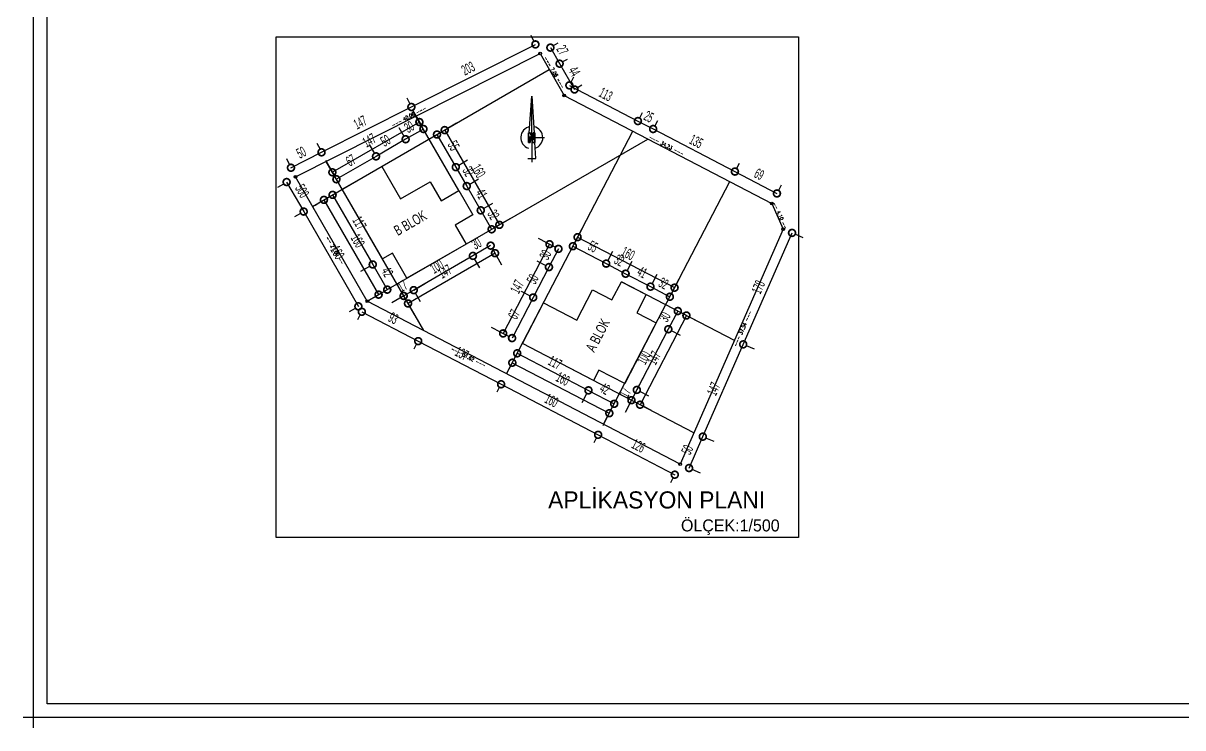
# Model space of a CAD drawing. Extents: x 3907.4 to 3911.57, y -3054.42 to -3053.7.
# Drawn here: x 3907.4014 to 3907.7408, y -3054.4197 to -3054.2137 of the extents above; entities that cross this region are included whole.
import ezdxf

# ---------------------------------------------------------------- set-up
doc = ezdxf.new("R2010")
doc.units = 0
doc.header["$LTSCALE"] = 2
doc.header["$MEASUREMENT"] = 0
doc.linetypes.add('ACAD_ISO03W100', pattern=[30, 12, -18])
doc.layers.get('0').update_dxf_attribs({"linetype": 'CONTINUOUS'})
for name, color, linetype in [('ARAZİ', 7, 'CONTINUOUS'), ('OLÇÜ', 6, 'CONTINUOUS'), ('TEXT', 11, 'CONTINUOUS'), ('ÖLÇÜ İZİ', 9, 'CONTINUOUS')]:
    doc.layers.add(name, color=color, linetype=linetype)
doc.styles.add('İSİM', font='comicbd.ttf')
doc.styles.add('KAPı-PEN', font='simplex.shx', dxfattribs={"width": 0.7, "height": 10})
doc.styles.add('MAHAL', font='stylu.ttf', dxfattribs={"width": 0.7, "height": 20})
doc.styles.add('ÖLÇÜ', font='stylu.ttf', dxfattribs={"width": 0.5})

msp = doc.modelspace()

# ---------------------------------------------------------------- linework, layer by layer
at = {"color": 0, "linetype": 'ByBlock', "const_width": 0.002}
for points in [[(3907.55113, -3054.21996, 1), (3907.55158, -3054.21973, 1)], [(3907.55585, -3054.221, 1), (3907.5556, -3054.22057, 1)], [(3907.55856, -3054.2257, 1), (3907.55831, -3054.22527, 1)], [(3907.55831, -3054.22527, 1), (3907.55856, -3054.2257, 1)], [(3907.56151, -3054.23195, 1), (3907.56107, -3054.23172, 1)], [(3907.56266, -3054.2328, 1), (3907.56291, -3054.23324, 1)], [(3907.51527, -3054.23804, 1), (3907.51482, -3054.23826, 1)], [(3907.51482, -3054.23826, 1), (3907.51527, -3054.23804, 1)], [(3907.51717, -3054.24268, 1), (3907.51761, -3054.24243, 1)], [(3907.58157, -3054.24238, 1), (3907.58113, -3054.24215, 1)], [(3907.58113, -3054.24215, 1), (3907.58157, -3054.24238, 1)], [(3907.51835, -3054.24471, 1), (3907.51878, -3054.24446, 1)], [(3907.52267, -3054.24642, 1), (3907.52242, -3054.24599, 1)], [(3907.52492, -3054.24512, 1), (3907.52467, -3054.24469, 1)], [(3907.58558, -3054.24447, 1), (3907.58603, -3054.2447, 1)], [(3907.58603, -3054.2447, 1), (3907.58558, -3054.24447, 1)], [(3907.51315, -3054.24771, 1), (3907.51358, -3054.24746, 1)], [(3907.51358, -3054.24746, 1), (3907.51315, -3054.24771, 1)], [(3907.48852, -3054.25152, 1), (3907.48897, -3054.25129, 1)], [(3907.48897, -3054.25129, 1), (3907.48852, -3054.25152, 1)], [(3907.50492, -3054.25246, 1), (3907.50449, -3054.25271, 1)], [(3907.50449, -3054.25271, 1), (3907.50492, -3054.25246, 1)], [(3907.48003, -3054.2558, 1), (3907.47958, -3054.25602, 1)], [(3907.52792, -3054.25552, 1), (3907.52817, -3054.25595, 1)], [(3907.52817, -3054.25595, 1), (3907.52792, -3054.25552, 1)], [(3907.49214, -3054.25713, 1), (3907.49171, -3054.25738, 1)], [(3907.49332, -3054.25916, 1), (3907.49289, -3054.25941, 1)], [(3907.60996, -3054.25715, 1), (3907.60951, -3054.25692, 1)], [(3907.60951, -3054.25692, 1), (3907.60996, -3054.25715, 1)], [(3907.47866, -3054.26031, 1), (3907.47841, -3054.25988, 1)], [(3907.53137, -3054.26149, 1), (3907.53112, -3054.26106, 1)], [(3907.53112, -3054.26106, 1), (3907.53137, -3054.26149, 1)], [(3907.62181, -3054.26331, 1), (3907.62226, -3054.26355, 1)], [(3907.48958, -3054.26552, 1), (3907.48933, -3054.26509, 1)], [(3907.49211, -3054.26406, 1), (3907.49186, -3054.26363, 1)], [(3907.4834, -3054.26852, 1), (3907.48365, -3054.26895, 1)], [(3907.48365, -3054.26895, 1), (3907.4834, -3054.26852, 1)], [(3907.53547, -3054.26859, 1), (3907.53522, -3054.26816, 1)], [(3907.53522, -3054.26816, 1), (3907.53547, -3054.26859, 1)], [(3907.54067, -3054.2724, 1), (3907.54092, -3054.27283, 1)], [(3907.53842, -3054.2737, 1), (3907.53867, -3054.27413, 1)], [(3907.56391, -3054.27633, 1), (3907.56347, -3054.2761, 1)], [(3907.62636, -3054.2752, 1), (3907.62656, -3054.27474, 1)], [(3907.53804, -3054.27882, 1), (3907.53847, -3054.27857, 1)], [(3907.55535, -3054.2785, 1), (3907.55558, -3054.27806, 1)], [(3907.55797, -3054.27987, 1), (3907.5582, -3054.27942, 1)], [(3907.56253, -3054.27898, 1), (3907.56209, -3054.27875, 1)], [(3907.53284, -3054.28182, 1), (3907.53327, -3054.28157, 1)], [(3907.53327, -3054.28157, 1), (3907.53284, -3054.28182, 1)], [(3907.53931, -3054.28103, 1), (3907.53975, -3054.28078, 1)], [(3907.50386, -3054.28442, 1), (3907.50361, -3054.28398, 1)], [(3907.50361, -3054.28398, 1), (3907.50386, -3054.28442, 1)], [(3907.5552, -3054.28519, 1), (3907.55543, -3054.28474, 1)], [(3907.55543, -3054.28474, 1), (3907.5552, -3054.28519, 1)], [(3907.57185, -3054.28383, 1), (3907.57229, -3054.28406, 1)], [(3907.57229, -3054.28406, 1), (3907.57185, -3054.28383, 1)], [(3907.57797, -3054.28701, 1), (3907.57752, -3054.28678, 1)], [(3907.57752, -3054.28678, 1), (3907.57797, -3054.28701, 1)], [(3907.50533, -3054.2928, 1), (3907.50558, -3054.29324, 1)], [(3907.50786, -3054.29134, 1), (3907.50811, -3054.29178, 1)], [(3907.51257, -3054.29352, 1), (3907.51301, -3054.29327, 1)], [(3907.51595, -3054.29157, 1), (3907.51552, -3054.29182, 1)], [(3907.51595, -3054.29157, 1), (3907.51552, -3054.29182, 1)], [(3907.55082, -3054.29362, 1), (3907.55059, -3054.29406, 1)], [(3907.55059, -3054.29406, 1), (3907.55082, -3054.29362, 1)], [(3907.58524, -3054.2908, 1), (3907.5848, -3054.29057, 1)], [(3907.5848, -3054.29057, 1), (3907.58524, -3054.2908, 1)], [(3907.59048, -3054.29352, 1), (3907.59092, -3054.29375, 1)], [(3907.59185, -3054.29087, 1), (3907.5923, -3054.2911, 1)], [(3907.4994, -3054.29623, 1), (3907.49965, -3054.29666, 1)], [(3907.51428, -3054.29548, 1), (3907.51385, -3054.29573, 1)], [(3907.50077, -3054.29815, 1), (3907.50033, -3054.29792, 1)], [(3907.5929, -3054.29804, 1), (3907.59313, -3054.29759, 1)], [(3907.59543, -3054.29935, 1), (3907.59566, -3054.2989, 1)], [(3907.59013, -3054.30336, 1), (3907.59037, -3054.30292, 1)], [(3907.59037, -3054.30292, 1), (3907.59013, -3054.30336, 1)], [(3907.51727, -3054.30673, 1), (3907.51683, -3054.3065, 1)], [(3907.51683, -3054.3065, 1), (3907.51727, -3054.30673, 1)], [(3907.54202, -3054.30414, 1), (3907.54179, -3054.30459, 1)], [(3907.54463, -3054.3055, 1), (3907.5444, -3054.30595, 1)], [(3907.61207, -3054.30779, 1), (3907.61227, -3054.30734, 1)], [(3907.61227, -3054.30734, 1), (3907.61207, -3054.30779, 1)], [(3907.54625, -3054.31029, 1), (3907.5458, -3054.31006, 1)], [(3907.54481, -3054.31304, 1), (3907.54437, -3054.31281, 1)], [(3907.54109, -3054.31912, 1), (3907.54153, -3054.31935, 1)], [(3907.54153, -3054.31935, 1), (3907.54109, -3054.31912, 1)], [(3907.5671, -3054.32113, 1), (3907.56665, -3054.3209, 1)], [(3907.56665, -3054.3209, 1), (3907.5671, -3054.32113, 1)], [(3907.58114, -3054.32066, 1), (3907.58091, -3054.3211, 1)], [(3907.58114, -3054.32066, 1), (3907.58091, -3054.3211, 1)], [(3907.57934, -3054.32412, 1), (3907.57957, -3054.32367, 1)], [(3907.57276, -3054.32758, 1), (3907.5732, -3054.32781, 1)], [(3907.57419, -3054.32482, 1), (3907.57464, -3054.32505, 1)], [(3907.58209, -3054.32499, 1), (3907.58186, -3054.32543, 1)], [(3907.56948, -3054.33389, 1), (3907.56992, -3054.33412, 1)], [(3907.56992, -3054.33412, 1), (3907.56948, -3054.33389, 1)], [(3907.60044, -3054.33432, 1), (3907.60024, -3054.33478, 1)], [(3907.60024, -3054.33478, 1), (3907.60044, -3054.33432, 1)], [(3907.59642, -3054.3435, 1), (3907.59622, -3054.34396, 1)], [(3907.59191, -3054.34556, 1), (3907.59235, -3054.34579, 1)]]:
    msp.add_lwpolyline(points, format="xyb", close=True, dxfattribs=at)
at = {"layer": 'ARAZİ', "color": 4}
for p, q in [((3907.48115, -3054.25859), (3907.55271, -3054.22252)), ((3907.55271, -3054.22252), (3907.55977, -3054.23476)), ((3907.55977, -3054.23476), (3907.62051, -3054.26636)), ((3907.50215, -3054.29496), (3907.48115, -3054.25859)), ((3907.62051, -3054.26636), (3907.62387, -3054.27384)), ((3907.62387, -3054.27384), (3907.59373, -3054.3426)), ((3907.59373, -3054.3426), (3907.50215, -3054.29496))]:
    msp.add_line(p, q, dxfattribs=at)
at = {"layer": 'ARAZİ'}
for p, q in [((3907.4948, -3054.26222), (3907.5064, -3054.25552)), ((3907.5064, -3054.25552), (3907.5119, -3054.26505)), ((3907.50655, -3054.28258), (3907.4948, -3054.26222)), ((3907.5119, -3054.26505), (3907.52056, -3054.26005)), ((3907.52056, -3054.26005), (3907.52376, -3054.26559)), ((3907.52376, -3054.26559), (3907.52896, -3054.26259)), ((3907.52896, -3054.26259), (3907.53306, -3054.26969)), ((3907.53306, -3054.26969), (3907.52786, -3054.27269)), ((3907.52786, -3054.27269), (3907.53106, -3054.27824)), ((3907.53106, -3054.27824), (3907.51374, -3054.28824)), ((3907.50949, -3054.28088), (3907.50655, -3054.28258)), ((3907.51374, -3054.28824), (3907.50949, -3054.28088)), ((3907.57376, -3054.29456), (3907.57653, -3054.28924)), ((3907.57653, -3054.28924), (3907.5838, -3054.29302)), ((3907.56347, -3054.30048), (3907.56808, -3054.29161)), ((3907.56808, -3054.29161), (3907.57376, -3054.29456)), ((3907.54752, -3054.30729), (3907.55371, -3054.2954)), ((3907.55371, -3054.2954), (3907.56347, -3054.30048)), ((3907.5838, -3054.29302), (3907.58103, -3054.29834)), ((3907.58103, -3054.29834), (3907.58671, -3054.3013)), ((3907.58671, -3054.3013), (3907.57748, -3054.31904)), ((3907.56837, -3054.31813), (3907.54752, -3054.30729)), ((3907.56994, -3054.31512), (3907.56837, -3054.31813)), ((3907.57748, -3054.31904), (3907.56994, -3054.31512))]:
    msp.add_line(p, q, dxfattribs=at)
for centre in [(3907.55271, -3054.22252), (3907.55977, -3054.23476), (3907.48115, -3054.25859), (3907.62051, -3054.26636), (3907.62387, -3054.27384), (3907.50215, -3054.29496), (3907.59373, -3054.3426)]:
    msp.add_circle(centre, 0.0004, dxfattribs=at)
at = {"layer": 'OLÇÜ', "color": 6}
for p, q in [((3907.55, -3054.21717), (3907.55091, -3054.21895)), ((3907.51504, -3054.23815), (3907.55136, -3054.21985)), ((3907.55572, -3054.22078), (3907.55844, -3054.22548)), ((3907.5579, -3054.21952), (3907.55659, -3054.22028)), ((3907.56062, -3054.22422), (3907.5593, -3054.22498)), ((3907.56062, -3054.22422), (3907.5593, -3054.22498)), ((3907.55844, -3054.22548), (3907.56279, -3054.23302)), ((3907.56254, -3054.22944), (3907.56175, -3054.23095)), ((3907.56129, -3054.23183), (3907.58135, -3054.24226)), ((3907.56497, -3054.23176), (3907.56365, -3054.23252)), ((3907.48875, -3054.2514), (3907.51504, -3054.23815)), ((3907.51369, -3054.23547), (3907.51459, -3054.23726)), ((3907.51369, -3054.23547), (3907.51459, -3054.23726)), ((3907.51551, -3054.23931), (3907.51689, -3054.24169)), ((3907.51656, -3054.24113), (3907.51806, -3054.24372)), ((3907.58259, -3054.23987), (3907.58181, -3054.24138)), ((3907.58259, -3054.23987), (3907.58181, -3054.24138)), ((3907.51739, -3054.24255), (3907.49193, -3054.25725)), ((3907.51137, -3054.24412), (3907.51287, -3054.24672)), ((3907.51137, -3054.24412), (3907.51287, -3054.24672)), ((3907.51856, -3054.24459), (3907.51337, -3054.24759)), ((3907.52601, -3054.24421), (3907.52341, -3054.24571)), ((3907.52479, -3054.24491), (3907.54079, -3054.27262)), ((3907.52826, -3054.24291), (3907.52566, -3054.24441)), ((3907.58135, -3054.24226), (3907.58581, -3054.24458)), ((3907.58581, -3054.24458), (3907.60974, -3054.25703)), ((3907.58705, -3054.24219), (3907.58627, -3054.2437)), ((3907.58705, -3054.24219), (3907.58627, -3054.2437)), ((3907.51337, -3054.24759), (3907.50471, -3054.25259)), ((3907.52254, -3054.24621), (3907.52804, -3054.25573)), ((3907.4798, -3054.25591), (3907.48875, -3054.2514)), ((3907.48739, -3054.24872), (3907.4883, -3054.25051)), ((3907.48739, -3054.24872), (3907.4883, -3054.25051)), ((3907.50271, -3054.24912), (3907.50421, -3054.25172)), ((3907.50271, -3054.24912), (3907.50421, -3054.25172)), ((3907.47845, -3054.25323), (3907.47935, -3054.25502)), ((3907.48993, -3054.25379), (3907.49143, -3054.25639)), ((3907.50471, -3054.25259), (3907.4931, -3054.25929)), ((3907.53151, -3054.25373), (3907.52891, -3054.25523)), ((3907.53151, -3054.25373), (3907.52891, -3054.25523)), ((3907.61098, -3054.25463), (3907.6102, -3054.25615)), ((3907.61098, -3054.25463), (3907.6102, -3054.25615)), ((3907.4911, -3054.25582), (3907.4926, -3054.25842)), ((3907.52804, -3054.25573), (3907.53124, -3054.26127)), ((3907.60974, -3054.25703), (3907.62203, -3054.26343)), ((3907.47595, -3054.26159), (3907.47767, -3054.2606)), ((3907.47854, -3054.2601), (3907.48352, -3054.26873)), ((3907.53124, -3054.26127), (3907.53534, -3054.26838)), ((3907.53471, -3054.25927), (3907.53211, -3054.26077)), ((3907.53471, -3054.25927), (3907.53211, -3054.26077)), ((3907.62328, -3054.26103), (3907.6225, -3054.26254)), ((3907.48852, -3054.26585), (3907.49112, -3054.26435)), ((3907.48946, -3054.26531), (3907.50545, -3054.29302)), ((3907.49198, -3054.26385), (3907.50373, -3054.2842)), ((3907.48352, -3054.26873), (3907.49952, -3054.29645)), ((3907.48686, -3054.26681), (3907.48859, -3054.26581)), ((3907.53534, -3054.26838), (3907.53854, -3054.27392)), ((3907.53881, -3054.26638), (3907.53621, -3054.26788)), ((3907.53881, -3054.26638), (3907.53621, -3054.26788)), ((3907.48094, -3054.27022), (3907.48266, -3054.26923)), ((3907.48094, -3054.27022), (3907.48266, -3054.26923)), ((3907.54201, -3054.27192), (3907.53941, -3054.27342)), ((3907.54404, -3054.27074), (3907.54166, -3054.27212)), ((3907.56415, -3054.27532), (3907.56277, -3054.27798)), ((3907.56553, -3054.27267), (3907.56415, -3054.27533)), ((3907.61217, -3054.30757), (3907.62646, -3054.27497)), ((3907.62976, -3054.27642), (3907.62738, -3054.27537)), ((3907.53825, -3054.27869), (3907.53306, -3054.28169)), ((3907.55547, -3054.27828), (3907.5419, -3054.30436)), ((3907.55214, -3054.27655), (3907.55458, -3054.27782)), ((3907.55454, -3054.2778), (3907.5572, -3054.27918)), ((3907.56231, -3054.27887), (3907.57207, -3054.28394)), ((3907.56369, -3054.27622), (3907.59208, -3054.29098)), ((3907.53953, -3054.2809), (3907.51407, -3054.2956)), ((3907.53306, -3054.28169), (3907.51573, -3054.29169)), ((3907.53506, -3054.28515), (3907.53356, -3054.28256)), ((3907.53506, -3054.28515), (3907.53356, -3054.28256)), ((3907.54025, -3054.28215), (3907.53875, -3054.27956)), ((3907.54153, -3054.28437), (3907.54003, -3054.28177)), ((3907.55809, -3054.27964), (3907.55532, -3054.28497)), ((3907.57391, -3054.28039), (3907.57253, -3054.28306)), ((3907.57391, -3054.28039), (3907.57253, -3054.28306)), ((3907.50027, -3054.2862), (3907.50287, -3054.2847)), ((3907.50027, -3054.2862), (3907.50287, -3054.2847)), ((3907.50373, -3054.2842), (3907.50798, -3054.29156)), ((3907.55532, -3054.28497), (3907.5507, -3054.29384)), ((3907.55177, -3054.28312), (3907.55443, -3054.28451)), ((3907.55177, -3054.28312), (3907.55443, -3054.28451)), ((3907.57207, -3054.28394), (3907.57775, -3054.2869)), ((3907.57959, -3054.28335), (3907.57821, -3054.28601)), ((3907.57959, -3054.28335), (3907.57821, -3054.28601)), ((3907.57775, -3054.2869), (3907.58502, -3054.29068)), ((3907.58687, -3054.28713), (3907.58548, -3054.28979)), ((3907.58687, -3054.28713), (3907.58548, -3054.28979)), ((3907.59381, -3054.28766), (3907.59254, -3054.2901)), ((3907.50452, -3054.29356), (3907.50712, -3054.29206)), ((3907.51573, -3054.29169), (3907.51279, -3054.29339)), ((3907.51573, -3054.29169), (3907.5192, -3054.28969)), ((3907.51773, -3054.29515), (3907.51623, -3054.29256)), ((3907.51773, -3054.29515), (3907.51623, -3054.29256)), ((3907.54715, -3054.29199), (3907.54981, -3054.29338)), ((3907.54715, -3054.29199), (3907.54981, -3054.29338)), ((3907.58502, -3054.29068), (3907.5907, -3054.29363)), ((3907.59254, -3054.29009), (3907.59116, -3054.29275)), ((3907.50199, -3054.29502), (3907.50459, -3054.29352)), ((3907.51279, -3054.29339), (3907.50933, -3054.29539)), ((3907.51479, -3054.29685), (3907.51329, -3054.29426)), ((3907.5507, -3054.29384), (3907.54452, -3054.30573)), ((3907.49694, -3054.29794), (3907.49866, -3054.29695)), ((3907.49938, -3054.30028), (3907.50009, -3054.29892)), ((3907.50055, -3054.29804), (3907.51705, -3054.30662)), ((3907.51594, -3054.29885), (3907.51457, -3054.29647)), ((3907.59554, -3054.29913), (3907.58197, -3054.32521)), ((3907.59302, -3054.29781), (3907.59025, -3054.30314)), ((3907.59657, -3054.29966), (3907.59391, -3054.29828)), ((3907.53835, -3054.30252), (3907.54101, -3054.3039)), ((3907.59909, -3054.30097), (3907.59643, -3054.29959)), ((3907.54097, -3054.30388), (3907.54363, -3054.30526)), ((3907.59025, -3054.30314), (3907.58102, -3054.32088)), ((3907.5938, -3054.30498), (3907.59114, -3054.3036)), ((3907.5938, -3054.30498), (3907.59114, -3054.3036)), ((3907.51588, -3054.30887), (3907.51659, -3054.30751)), ((3907.51588, -3054.30887), (3907.51659, -3054.30751)), ((3907.51705, -3054.30662), (3907.54131, -3054.31924)), ((3907.60034, -3054.33455), (3907.61217, -3054.30757)), ((3907.61547, -3054.30901), (3907.61309, -3054.30797)), ((3907.61547, -3054.30901), (3907.61309, -3054.30797)), ((3907.54418, -3054.31372), (3907.54556, -3054.31106)), ((3907.54459, -3054.31293), (3907.57298, -3054.32769)), ((3907.54603, -3054.31017), (3907.56687, -3054.32102)), ((3907.54321, -3054.31559), (3907.54413, -3054.31382)), ((3907.54131, -3054.31924), (3907.5697, -3054.334)), ((3907.58102, -3054.32088), (3907.58287, -3054.31733)), ((3907.54014, -3054.32148), (3907.54085, -3054.32012)), ((3907.54014, -3054.32148), (3907.54085, -3054.32012)), ((3907.56503, -3054.32457), (3907.56641, -3054.3219)), ((3907.56503, -3054.32457), (3907.56641, -3054.3219)), ((3907.56687, -3054.32102), (3907.57441, -3054.32494)), ((3907.58102, -3054.32088), (3907.57945, -3054.3239)), ((3907.58457, -3054.32273), (3907.58191, -3054.32134)), ((3907.58457, -3054.32273), (3907.58191, -3054.32134)), ((3907.57257, -3054.32849), (3907.57395, -3054.32583)), ((3907.57945, -3054.3239), (3907.57761, -3054.32745)), ((3907.583, -3054.32574), (3907.58034, -3054.32436)), ((3907.5853, -3054.32694), (3907.58286, -3054.32567)), ((3907.57114, -3054.33124), (3907.57252, -3054.32858)), ((3907.56853, -3054.33625), (3907.56924, -3054.33489)), ((3907.56853, -3054.33625), (3907.56924, -3054.33489)), ((3907.5697, -3054.334), (3907.59213, -3054.34567)), ((3907.59632, -3054.34373), (3907.60034, -3054.33455)), ((3907.60365, -3054.336), (3907.60126, -3054.33495)), ((3907.60365, -3054.336), (3907.60126, -3054.33495)), ((3907.59096, -3054.34792), (3907.59167, -3054.34656)), ((3907.59962, -3054.34518), (3907.59724, -3054.34413))]:
    msp.add_line(p, q, dxfattribs=at)
at = {"layer": 'TEXT', "color": 30}
for p, q in [((3907.40443, -3054.41968), (3907.40443, -3053.69648)), ((3907.92762, -3054.41668), (3907.40143, -3054.41668))]:
    msp.add_line(p, q, dxfattribs=at)
at = {"layer": 'TEXT', "color": 5, "ltscale": 50}
for p, q in [((3907.40843, -3054.41268), (3907.40843, -3053.70348)), ((3907.92062, -3054.41268), (3907.40843, -3054.41268))]:
    msp.add_line(p, q, dxfattribs=at)
at = {"layer": 'TEXT'}
for p, q in [((3907.47543, -3054.21763), (3907.62839, -3054.21763)), ((3907.47543, -3054.36404), (3907.47543, -3054.21763)), ((3907.62839, -3054.21763), (3907.62839, -3054.36404)), ((3907.54956, -3054.24568), (3907.55028, -3054.23496)), ((3907.55028, -3054.24669), (3907.55028, -3054.23496)), ((3907.55028, -3054.23496), (3907.551, -3054.24568)), ((3907.54935, -3054.24849), (3907.54935, -3054.24568)), ((3907.54935, -3054.24568), (3907.54935, -3054.24849)), ((3907.54935, -3054.24568), (3907.54985, -3054.24568)), ((3907.54985, -3054.24568), (3907.54935, -3054.24568)), ((3907.54935, -3054.24568), (3907.54935, -3054.24568)), ((3907.54985, -3054.24849), (3907.54935, -3054.24849)), ((3907.54935, -3054.24849), (3907.54985, -3054.24849)), ((3907.54985, -3054.24568), (3907.55071, -3054.24784)), ((3907.55071, -3054.24784), (3907.54985, -3054.24568)), ((3907.55057, -3054.24849), (3907.54985, -3054.24676)), ((3907.54985, -3054.24676), (3907.55057, -3054.24849)), ((3907.54985, -3054.24676), (3907.54985, -3054.24849)), ((3907.54985, -3054.24849), (3907.54985, -3054.24676)), ((3907.55028, -3054.24784), (3907.55028, -3054.25432)), ((3907.55122, -3054.24849), (3907.55057, -3054.24849)), ((3907.55057, -3054.24849), (3907.55122, -3054.24849)), ((3907.55071, -3054.24784), (3907.55071, -3054.24568)), ((3907.55071, -3054.24568), (3907.55071, -3054.24784)), ((3907.55071, -3054.24568), (3907.55122, -3054.24568)), ((3907.55122, -3054.24568), (3907.55071, -3054.24568)), ((3907.55143, -3054.25317), (3907.55115, -3054.24849)), ((3907.55122, -3054.24568), (3907.55122, -3054.24849)), ((3907.55122, -3054.24849), (3907.55122, -3054.24568)), ((3907.55403, -3054.24712), (3907.55122, -3054.24712)), ((3907.54913, -3054.25317), (3907.55143, -3054.25317)), ((3907.62839, -3054.36404), (3907.47543, -3054.36404))]:
    msp.add_line(p, q, dxfattribs=at)
for start, end in [(100, 252), (0, 79), (287, 0)]:
    msp.add_arc((3907.55028, -3054.24712), 0.00324, start, end, dxfattribs=at)
at = {"layer": 'ÖLÇÜ İZİ', "linetype": 'ACAD_ISO03W100', "ltscale": 0.3}
for p, q in [((3907.48614, -3054.26722), (3907.55542, -3054.22722)), ((3907.52896, -3054.26259), (3907.51639, -3054.24083)), ((3907.54291, -3054.31616), (3907.57983, -3054.24519)), ((3907.50214, -3054.29494), (3907.58428, -3054.24751)), ((3907.51865, -3054.30354), (3907.4901, -3054.25408)), ((3907.5713, -3054.33093), (3907.60822, -3054.25996)), ((3907.60959, -3054.30643), (3907.57653, -3054.28924)), ((3907.59776, -3054.33342), (3907.54752, -3054.30729))]:
    msp.add_line(p, q, dxfattribs=at)

# ---------------------------------------------------------------- texts
at = {"layer": 'OLÇÜ', "color": 62, "style": 'ÖLÇÜ', "width": 0.5}
for s, rotation, p in [('27', 299.9989, (3907.55737, -3054.2212)), ('203', 26.7486, (3907.5307, -3054.22901)), ('44', 299.9989, (3907.56087, -3054.22743)), ('113', 332.5167, (3907.56965, -3054.23493)), ('147', 26.7486, (3907.49912, -3054.24481)), ('25', 332.5167, (3907.58278, -3054.24174)), ('30', 29.9989, (3907.5141, -3054.24587)), ('147', 29.9989, (3907.50189, -3054.2501)), ('50', 29.9989, (3907.50714, -3054.24987)), ('55', 299.9989, (3907.52554, -3054.24913)), ('135', 332.5167, (3907.59612, -3054.24868)), ('50', 26.7486, (3907.48239, -3054.25333)), ('67', 29.9989, (3907.497, -3054.25564)), ('160', 299.9989, (3907.53251, -3054.25602)), ('32', 299.9989, (3907.52987, -3054.25669)), ('69', 332.5167, (3907.61508, -3054.25856)), ('500', 299.9989, (3907.48088, -3054.26187)), ('41', 299.9989, (3907.53369, -3054.26324)), ('32', 299.9989, (3907.53717, -3054.26933)), ('117', 299.9989, (3907.49766, -3054.27126)), ('160', 299.9989, (3907.49717, -3054.27642)), ('160', 299.9989, (3907.49124, -3054.27985)), ('30', 29.9989, (3907.53379, -3054.27997)), ('55', 332.519, (3907.56641, -3054.27973)), ('160', 332.519, (3907.57617, -3054.28144)), ('30', 62.519, (3907.55501, -3054.28312)), ('32', 332.519, (3907.57413, -3054.28377)), ('42', 299.9989, (3907.50613, -3054.28608)), ('100', 29.9989, (3907.52167, -3054.287)), ('147', 29.9989, (3907.52403, -3054.28845)), ('41', 332.519, (3907.58086, -3054.28724)), ('17', 29.9989, (3907.51214, -3054.29236)), ('147', 62.519, (3907.54646, -3054.29298)), ('50', 62.519, (3907.55129, -3054.29024)), ('32', 332.519, (3907.58708, -3054.2905)), ('178', 66.3306, (3907.6172, -3054.29308)), ('93', 332.519, (3907.50802, -3054.30067)), ('67', 62.519, (3907.54584, -3054.30055)), ('30', 62.519, (3907.58995, -3054.30129)), ('137', 332.519, (3907.52753, -3054.3107)), ('100', 62.519, (3907.5835, -3054.31373)), ('147', 62.519, (3907.58653, -3054.31382)), ('117', 332.519, (3907.5548, -3054.31337)), ('160', 332.519, (3907.55707, -3054.31815)), ('42', 332.519, (3907.5699, -3054.32131)), ('147', 66.3306, (3907.60414, -3054.32286)), ('160', 332.519, (3907.55379, -3054.32446)), ('17', 62.519, (3907.57835, -3054.32338)), ('126', 332.519, (3907.57923, -3054.3377)), ('50', 66.3306, (3907.59667, -3054.34009))]:
    msp.add_text(s, height=0.003, rotation=rotation, dxfattribs=at).set_placement(p)
at = {"layer": 'TEXT', "color": 2, "style": 'KAPı-PEN', "width": 0.7}
for s, rotation, p in [('--- 7.06 ---', 300, (3907.55377, -3054.22381)), ('--- 40.06 ---', 28, (3907.5096, -3054.2441)), ('--- 34.23 ---', 333, (3907.58447, -3054.24735)), ('-- 4.10 --', 294, (3907.62077, -3054.2663)), ('-- 21.00 --', 300, (3907.48995, -3054.2764)), ('--- 37.54 ---', 66, (3907.61024, -3054.30829)), ('--- 51.62 ---', 333, (3907.52649, -3054.30923))]:
    msp.add_text(s, height=0.0011, rotation=rotation, dxfattribs=at).set_placement(p)
at = {"layer": 'TEXT', "style": 'MAHAL', "width": 0.7}
for s, rotation, p in [('B BLOK', 29.9989, (3907.51106, -3054.2759)), ('A BLOK', 62.519, (3907.56859, -3054.31008))]:
    msp.add_text(s, height=0.003, rotation=rotation, dxfattribs=at).set_placement(p)
at = {"layer": 'TEXT', "style": 'İSİM'}
for s, height, p in [('APLİKASYON PLANI', 0.005, (3907.55506, -3054.35555)), ('ÖLÇEK:1/500', 0.0035, (3907.59395, -3054.36226))]:
    msp.add_text(s, height=height, dxfattribs=at).set_placement(p)

doc.saveas('drawing.dxf')
